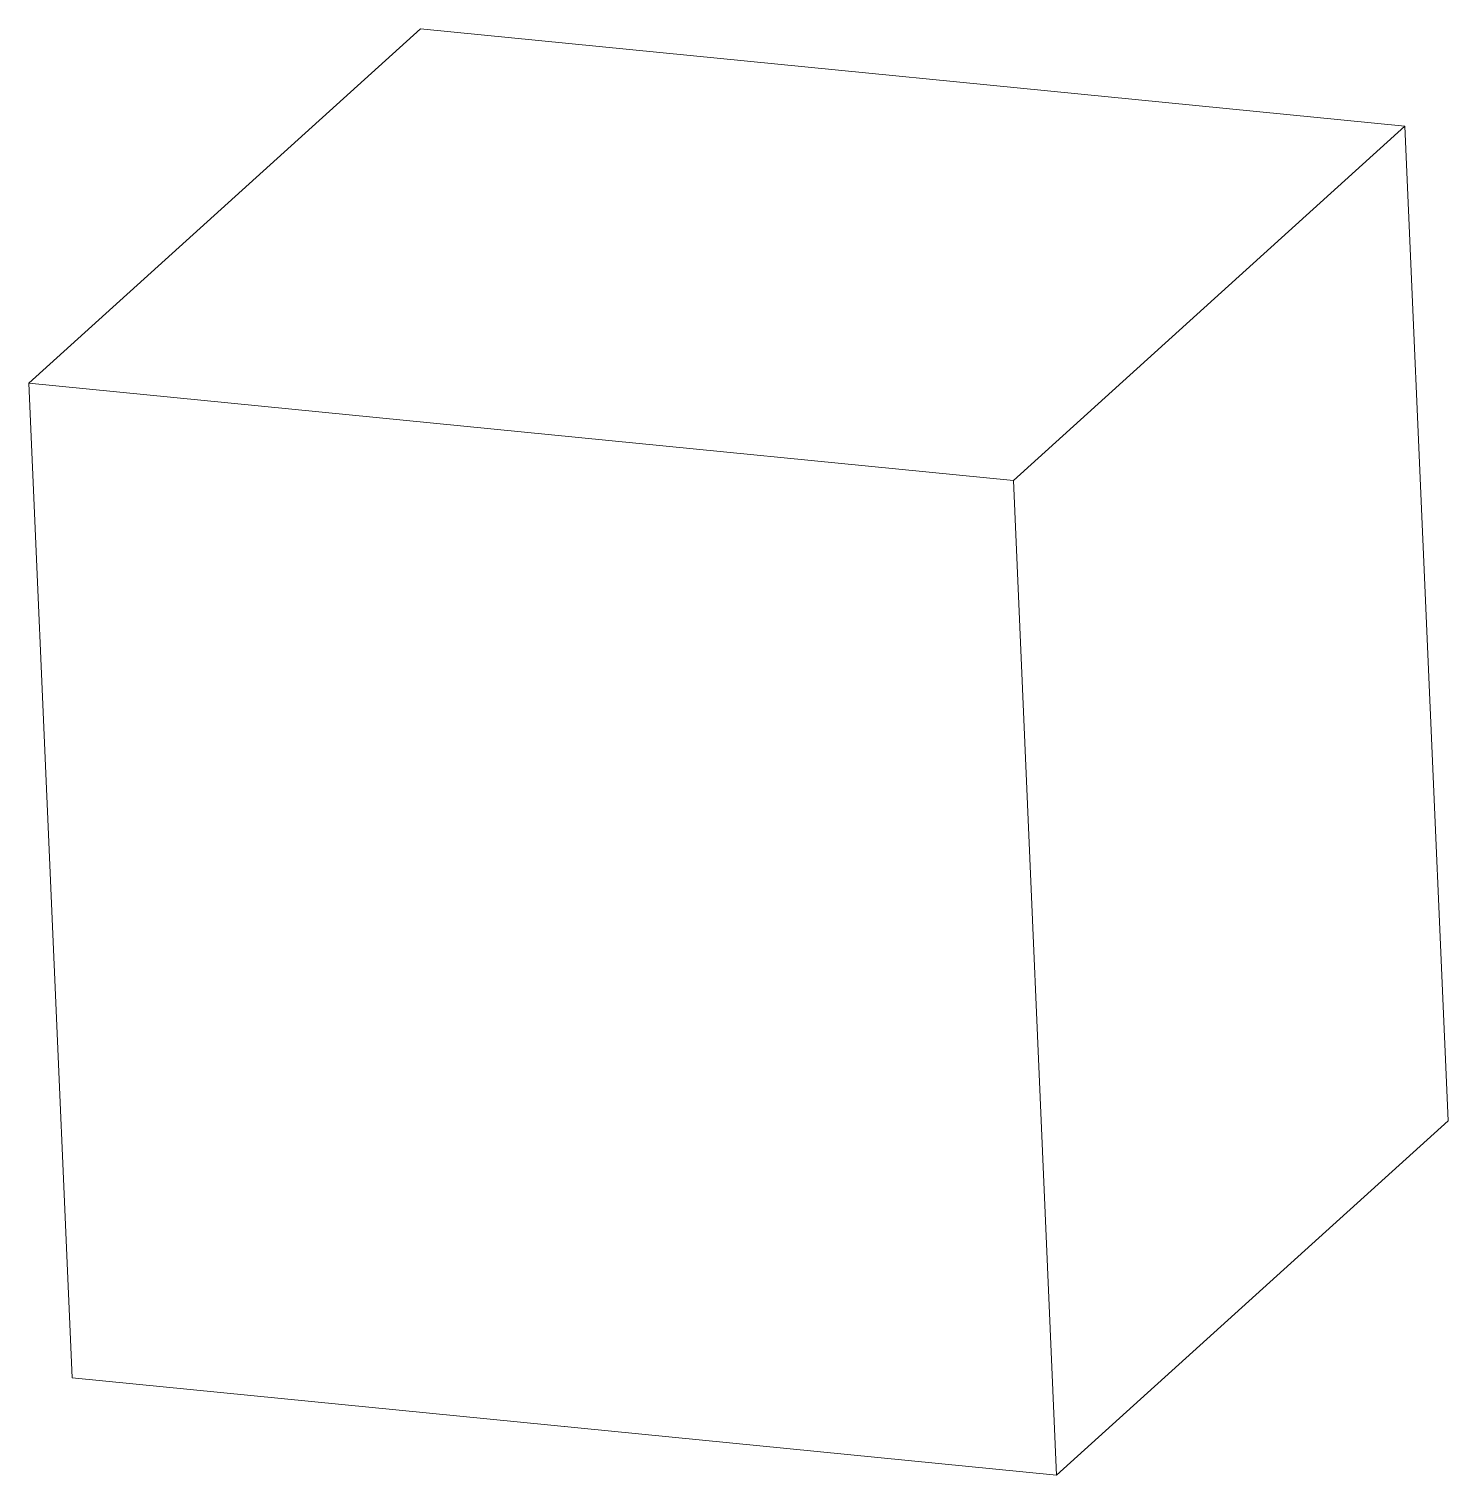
# Model space of a CAD drawing. Header units: millimetres. Extents: x -6.7 to 6.7, y -6.8 to 6.8.
import ezdxf

# ---------------------------------------------------------------- set-up
doc = ezdxf.new("R2010")
doc.units = ezdxf.units.MM

msp = doc.modelspace()

# ---------------------------------------------------------------- linework, layer by layer
at = {"color": 7, "linetype": 'Continuous', "lineweight": 15}
for p, q in [((-2.999, 6.82), (-6.692, 3.479)), ((6.285, 5.902), (-2.999, 6.82)), ((2.592, 2.56), (6.285, 5.902)), ((6.285, 5.902), (6.692, -3.479)), ((-6.692, 3.479), (-6.285, -5.902)), ((-6.692, 3.479), (2.592, 2.56)), ((2.592, 2.56), (2.999, -6.82)), ((2.999, -6.82), (6.692, -3.479)), ((-6.285, -5.902), (2.999, -6.82))]:
    msp.add_line(p, q, dxfattribs=at)

doc.saveas('drawing.dxf')
